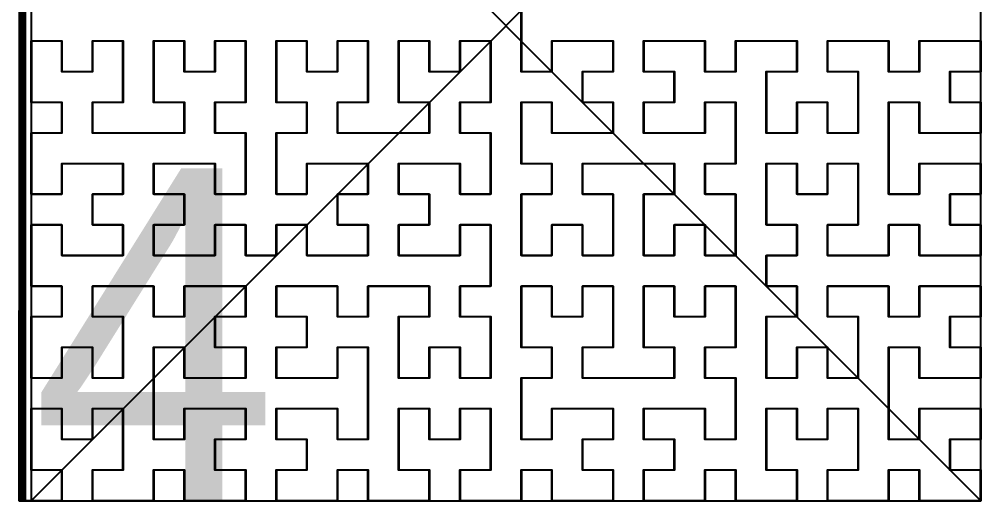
# Model space of a CAD drawing. Header units: metres. Extents: x -8200 to 8000, y -8000 to 8216.
# Drawn here: x -8200 to 8000, y -8000 to 108 of the extents above; entities that cross this region are included whole.
import ezdxf

# ---------------------------------------------------------------- set-up
doc = ezdxf.new("R2010")
doc.units = ezdxf.units.M
for name, color, linetype in [('ABSORBER_AREA', 150, 'Continuous'), ('CENTER', 120, 'Continuous'), ('INDEX', 254, 'Continuous'), ('PIXEL', 255, 'Continuous'), ('PIXEL_AREA', 140, 'Continuous')]:
    doc.layers.add(name, color=color, linetype=linetype)

msp = doc.modelspace()

# ---------------------------------------------------------------- linework, layer by layer
at = {"layer": 'ABSORBER_AREA'}
msp.add_lwpolyline([(-8000, -8000), (8000, -8000), (8000, 8000), (-8000, 8000), (-8000, -8000)], close=True, dxfattribs=at)
at = {"layer": 'CENTER'}
for points in [[(-8000, -8000), (8000, 8000)], [(-8000, 8000), (8000, -8000)]]:
    msp.add_lwpolyline(points, close=True, dxfattribs=at)
at = {"layer": 'PIXEL'}
for points in [[(260, 256), (260, -256), (260, -260), (260, -772), (772, -772), (772, -260), (772, -256), (776, -256), (1288, -256), (1292, -256), (1804, -256), (1808, -256), (1808, -260), (1808, -772), (1808, -776), (1804, -776), (1292, -776), (1292, -1288), (1804, -1288), (1808, -1288), (1808, -1292), (1808, -1804), (1808, -1808), (1804, -1808), (1292, -1808), (1288, -1808), (776, -1808), (772, -1808), (772, -1804), (772, -1292), (260, -1292), (260, -1804), (260, -1808), (260, -2320), (772, -2320), (776, -2320), (776, -2324), (776, -2836), (776, -2840), (772, -2840), (260, -2840), (260, -3352), (260, -3356), (260, -3868), (772, -3868), (772, -3356), (772, -3352), (776, -3352), (1288, -3352), (1292, -3352), (1292, -3356), (1292, -3868), (1804, -3868), (1804, -3356), (1804, -3352), (1804, -2840), (1292, -2840), (1288, -2840), (1288, -2836), (1288, -2324), (1288, -2320), (1292, -2320), (1804, -2320), (1808, -2320), (2320, -2320), (2324, -2320), (2836, -2320), (2840, -2320), (2840, -2324), (2840, -2836), (2840, -2840), (2836, -2840), (2324, -2840), (2324, -3352), (2324, -3356), (2324, -3868), (2836, -3868), (2836, -3356), (2836, -3352), (2840, -3352), (3352, -3352), (3356, -3352), (3356, -3356), (3356, -3868), (3868, -3868), (3868, -3356), (3868, -3352), (3868, -2840), (3356, -2840), (3352, -2840), (3352, -2836), (3352, -2324), (3352, -2320), (3356, -2320), (3868, -2320), (3868, -1808), (3868, -1804), (3868, -1292), (3356, -1292), (3356, -1804), (3356, -1808), (3352, -1808), (2840, -1808), (2836, -1808), (2324, -1808), (2320, -1808), (2320, -1804), (2320, -1292), (2320, -1288), (2324, -1288), (2836, -1288), (2836, -776), (2324, -776), (2320, -776), (2320, -772), (2320, -260), (2320, -256), (2324, -256), (2836, -256), (2840, -256), (3352, -256), (3356, -256), (3356, -260), (3356, -772), (3868, -772), (3868, -260), (3868, -256), (3872, -256), (4384, -256), (4388, -256), (4900, -256), (4904, -256), (4904, -260), (4904, -772), (4904, -776), (4900, -776), (4388, -776), (4388, -1288), (4388, -1292), (4388, -1804), (4900, -1804), (4900, -1292), (4900, -1288), (4904, -1288), (5416, -1288), (5420, -1288), (5420, -1292), (5420, -1804), (5932, -1804), (5932, -1292), (5932, -1288), (5932, -776), (5420, -776), (5416, -776), (5416, -772), (5416, -260), (5416, -256), (5420, -256), (5932, -256), (5936, -256), (6448, -256), (6452, -256), (6452, -260), (6452, -772), (6964, -772), (6964, -260), (6964, -256), (6968, -256), (7480, -256), (7484, -256), (7996, -256), (8000, -256), (8000, -260), (8000, -772), (8000, -776), (7996, -776), (7484, -776), (7484, -1288), (7996, -1288), (8000, -1288), (8000, -1292), (8000, -1804), (8000, -1808), (7996, -1808), (7484, -1808), (7480, -1808), (6968, -1808), (6964, -1808), (6964, -1804), (6964, -1292), (6452, -1292), (6452, -1804), (6452, -1808), (6452, -2320), (6452, -2324), (6452, -2836), (6964, -2836), (6964, -2324), (6964, -2320), (6968, -2320), (7480, -2320), (7484, -2320), (7996, -2320), (8000, -2320), (8000, -2324), (8000, -2836), (8000, -2840), (7996, -2840), (7484, -2840), (7484, -3352), (7996, -3352), (8000, -3352), (8000, -3356), (8000, -3868), (8000, -3872), (7996, -3872), (7484, -3872), (7480, -3872), (6968, -3872), (6964, -3872), (6964, -3868), (6964, -3356), (6452, -3356), (6452, -3868), (6452, -3872), (6448, -3872), (5936, -3872), (5932, -3872), (5420, -3872), (5416, -3872), (5416, -3868), (5416, -3356), (5416, -3352), (5420, -3352), (5932, -3352), (5932, -2840), (5932, -2836), (5932, -2324), (5420, -2324), (5420, -2836), (5420, -2840), (5416, -2840), (4904, -2840), (4900, -2840), (4900, -2836), (4900, -2324), (4388, -2324), (4388, -2836), (4388, -2840), (4388, -3352), (4900, -3352), (4904, -3352), (4904, -3356), (4904, -3868), (4904, -3872), (4900, -3872), (4388, -3872), (4388, -4384), (4900, -4384), (4904, -4384), (4904, -4388), (4904, -4900), (4904, -4904), (4900, -4904), (4388, -4904), (4388, -5416), (4388, -5420), (4388, -5932), (4900, -5932), (4900, -5420), (4900, -5416), (4904, -5416), (5416, -5416), (5420, -5416), (5420, -5420), (5420, -5932), (5932, -5932), (5932, -5420), (5932, -5416), (5932, -4904), (5420, -4904), (5416, -4904), (5416, -4900), (5416, -4388), (5416, -4384), (5420, -4384), (5932, -4384), (5936, -4384), (6448, -4384), (6452, -4384), (6452, -4388), (6452, -4900), (6964, -4900), (6964, -4388), (6964, -4384), (6968, -4384), (7480, -4384), (7484, -4384), (7996, -4384), (8000, -4384), (8000, -4388), (8000, -4900), (8000, -4904), (7996, -4904), (7484, -4904), (7484, -5416), (7996, -5416), (8000, -5416), (8000, -5420), (8000, -5932), (8000, -5936), (7996, -5936), (7484, -5936), (7480, -5936), (6968, -5936), (6964, -5936), (6964, -5932), (6964, -5420), (6452, -5420), (6452, -5932), (6452, -5936), (6452, -6448), (6452, -6452), (6452, -6964), (6964, -6964), (6964, -6452), (6964, -6448), (6968, -6448), (7480, -6448), (7484, -6448), (7996, -6448), (8000, -6448), (8000, -6452), (8000, -6964), (8000, -6968), (7996, -6968), (7484, -6968), (7484, -7480), (7996, -7480), (8000, -7480), (8000, -7484), (8000, -7996), (8000, -8000), (7996, -8000), (7484, -8000), (7480, -8000), (6968, -8000), (6964, -8000), (6964, -7996), (6964, -7484), (6452, -7484), (6452, -7996), (6452, -8000), (6448, -8000), (5936, -8000), (5932, -8000), (5420, -8000), (5416, -8000), (5416, -7996), (5416, -7484), (5416, -7480), (5420, -7480), (5932, -7480), (5932, -6968), (5932, -6964), (5932, -6452), (5420, -6452), (5420, -6964), (5420, -6968), (5416, -6968), (4904, -6968), (4900, -6968), (4900, -6964), (4900, -6452), (4388, -6452), (4388, -6964), (4388, -6968), (4388, -7480), (4900, -7480), (4904, -7480), (4904, -7484), (4904, -7996), (4904, -8000), (4900, -8000), (4388, -8000), (4384, -8000), (3872, -8000), (3868, -8000), (3868, -7996), (3868, -7484), (3356, -7484), (3356, -7996), (3356, -8000), (3352, -8000), (2840, -8000), (2836, -8000), (2324, -8000), (2320, -8000), (2320, -7996), (2320, -7484), (2320, -7480), (2324, -7480), (2836, -7480), (2836, -6968), (2324, -6968), (2320, -6968), (2320, -6964), (2320, -6452), (2320, -6448), (2324, -6448), (2836, -6448), (2840, -6448), (3352, -6448), (3356, -6448), (3356, -6452), (3356, -6964), (3868, -6964), (3868, -6452), (3868, -6448), (3868, -5936), (3356, -5936), (3352, -5936), (3352, -5932), (3352, -5420), (3352, -5416), (3356, -5416), (3868, -5416), (3868, -4904), (3868, -4900), (3868, -4388), (3356, -4388), (3356, -4900), (3356, -4904), (3352, -4904), (2840, -4904), (2836, -4904), (2836, -4900), (2836, -4388), (2324, -4388), (2324, -4900), (2324, -4904), (2324, -5416), (2836, -5416), (2840, -5416), (2840, -5420), (2840, -5932), (2840, -5936), (2836, -5936), (2324, -5936), (2320, -5936), (1808, -5936), (1804, -5936), (1292, -5936), (1288, -5936), (1288, -5932), (1288, -5420), (1288, -5416), (1292, -5416), (1804, -5416), (1804, -4904), (1804, -4900), (1804, -4388), (1292, -4388), (1292, -4900), (1292, -4904), (1288, -4904), (776, -4904), (772, -4904), (772, -4900), (772, -4388), (260, -4388), (260, -4900), (260, -4904), (260, -5416), (772, -5416), (776, -5416), (776, -5420), (776, -5932), (776, -5936), (772, -5936), (260, -5936), (260, -6448), (260, -6452), (260, -6964), (772, -6964), (772, -6452), (772, -6448), (776, -6448), (1288, -6448), (1292, -6448), (1804, -6448), (1808, -6448), (1808, -6452), (1808, -6964), (1808, -6968), (1804, -6968), (1292, -6968), (1292, -7480), (1804, -7480), (1808, -7480), (1808, -7484), (1808, -7996), (1808, -8000), (1804, -8000), (1292, -8000), (1288, -8000), (776, -8000), (772, -8000), (772, -7996), (772, -7484), (260, -7484), (260, -7996), (260, -8000), (256, -8000), (-256, -8000), (-260, -8000), (-772, -8000), (-776, -8000), (-776, -7996), (-776, -7484), (-776, -7480), (-772, -7480), (-260, -7480), (-260, -6968), (-260, -6964), (-260, -6452), (-772, -6452), (-772, -6964), (-772, -6968), (-776, -6968), (-1288, -6968), (-1292, -6968), (-1292, -6964), (-1292, -6452), (-1804, -6452), (-1804, -6964), (-1804, -6968), (-1804, -7480), (-1292, -7480), (-1288, -7480), (-1288, -7484), (-1288, -7996), (-1288, -8000), (-1292, -8000), (-1804, -8000), (-1808, -8000), (-2320, -8000), (-2324, -8000), (-2324, -7996), (-2324, -7484), (-2836, -7484), (-2836, -7996), (-2836, -8000), (-2840, -8000), (-3352, -8000), (-3356, -8000), (-3868, -8000), (-3872, -8000), (-3872, -7996), (-3872, -7484), (-3872, -7480), (-3868, -7480), (-3356, -7480), (-3356, -6968), (-3868, -6968), (-3872, -6968), (-3872, -6964), (-3872, -6452), (-3872, -6448), (-3868, -6448), (-3356, -6448), (-3352, -6448), (-2840, -6448), (-2836, -6448), (-2836, -6452), (-2836, -6964), (-2324, -6964), (-2324, -6452), (-2324, -6448), (-2324, -5936), (-2324, -5932), (-2324, -5420), (-2836, -5420), (-2836, -5932), (-2836, -5936), (-2840, -5936), (-3352, -5936), (-3356, -5936), (-3868, -5936), (-3872, -5936), (-3872, -5932), (-3872, -5420), (-3872, -5416), (-3868, -5416), (-3356, -5416), (-3356, -4904), (-3868, -4904), (-3872, -4904), (-3872, -4900), (-3872, -4388), (-3872, -4384), (-3868, -4384), (-3356, -4384), (-3352, -4384), (-2840, -4384), (-2836, -4384), (-2836, -4388), (-2836, -4900), (-2324, -4900), (-2324, -4388), (-2324, -4384), (-2320, -4384), (-1808, -4384), (-1804, -4384), (-1292, -4384), (-1288, -4384), (-1288, -4388), (-1288, -4900), (-1288, -4904), (-1292, -4904), (-1804, -4904), (-1804, -5416), (-1804, -5420), (-1804, -5932), (-1292, -5932), (-1292, -5420), (-1292, -5416), (-1288, -5416), (-776, -5416), (-772, -5416), (-772, -5420), (-772, -5932), (-260, -5932), (-260, -5420), (-260, -5416), (-260, -4904), (-772, -4904), (-776, -4904), (-776, -4900), (-776, -4388), (-776, -4384), (-772, -4384), (-260, -4384), (-260, -3872), (-260, -3868), (-260, -3356), (-772, -3356), (-772, -3868), (-772, -3872), (-776, -3872), (-1288, -3872), (-1292, -3872), (-1804, -3872), (-1808, -3872), (-1808, -3868), (-1808, -3356), (-1808, -3352), (-1804, -3352), (-1292, -3352), (-1292, -2840), (-1804, -2840), (-1808, -2840), (-1808, -2836), (-1808, -2324), (-1808, -2320), (-1804, -2320), (-1292, -2320), (-1288, -2320), (-776, -2320), (-772, -2320), (-772, -2324), (-772, -2836), (-260, -2836), (-260, -2324), (-260, -2320), (-260, -1808), (-772, -1808), (-776, -1808), (-776, -1804), (-776, -1292), (-776, -1288), (-772, -1288), (-260, -1288), (-260, -776), (-260, -772), (-260, -260), (-772, -260), (-772, -772), (-772, -776), (-776, -776), (-1288, -776), (-1292, -776), (-1292, -772), (-1292, -260), (-1804, -260), (-1804, -772), (-1804, -776), (-1804, -1288), (-1292, -1288), (-1288, -1288), (-1288, -1292), (-1288, -1804), (-1288, -1808), (-1292, -1808), (-1804, -1808), (-1808, -1808), (-2320, -1808), (-2324, -1808), (-2836, -1808), (-2840, -1808), (-2840, -1804), (-2840, -1292), (-2840, -1288), (-2836, -1288), (-2324, -1288), (-2324, -776), (-2324, -772), (-2324, -260), (-2836, -260), (-2836, -772), (-2836, -776), (-2840, -776), (-3352, -776), (-3356, -776), (-3356, -772), (-3356, -260), (-3868, -260), (-3868, -772), (-3868, -776), (-3868, -1288), (-3356, -1288), (-3352, -1288), (-3352, -1292), (-3352, -1804), (-3352, -1808), (-3356, -1808), (-3868, -1808), (-3868, -2320), (-3868, -2324), (-3868, -2836), (-3356, -2836), (-3356, -2324), (-3356, -2320), (-3352, -2320), (-2840, -2320), (-2836, -2320), (-2324, -2320), (-2320, -2320), (-2320, -2324), (-2320, -2836), (-2320, -2840), (-2324, -2840), (-2836, -2840), (-2836, -3352), (-2324, -3352), (-2320, -3352), (-2320, -3356), (-2320, -3868), (-2320, -3872), (-2324, -3872), (-2836, -3872), (-2840, -3872), (-3352, -3872), (-3356, -3872), (-3356, -3868), (-3356, -3356), (-3868, -3356), (-3868, -3868), (-3868, -3872), (-3872, -3872), (-4384, -3872), (-4388, -3872), (-4388, -3868), (-4388, -3356), (-4900, -3356), (-4900, -3868), (-4900, -3872), (-4904, -3872), (-5416, -3872), (-5420, -3872), (-5932, -3872), (-5936, -3872), (-5936, -3868), (-5936, -3356), (-5936, -3352), (-5932, -3352), (-5420, -3352), (-5420, -2840), (-5932, -2840), (-5936, -2840), (-5936, -2836), (-5936, -2324), (-5936, -2320), (-5932, -2320), (-5420, -2320), (-5416, -2320), (-4904, -2320), (-4900, -2320), (-4900, -2324), (-4900, -2836), (-4388, -2836), (-4388, -2324), (-4388, -2320), (-4388, -1808), (-4900, -1808), (-4904, -1808), (-4904, -1804), (-4904, -1292), (-4904, -1288), (-4900, -1288), (-4388, -1288), (-4388, -776), (-4388, -772), (-4388, -260), (-4900, -260), (-4900, -772), (-4900, -776), (-4904, -776), (-5416, -776), (-5420, -776), (-5420, -772), (-5420, -260), (-5932, -260), (-5932, -772), (-5932, -776), (-5932, -1288), (-5420, -1288), (-5416, -1288), (-5416, -1292), (-5416, -1804), (-5416, -1808), (-5420, -1808), (-5932, -1808), (-5936, -1808), (-6448, -1808), (-6452, -1808), (-6964, -1808), (-6968, -1808), (-6968, -1804), (-6968, -1292), (-6968, -1288), (-6964, -1288), (-6452, -1288), (-6452, -776), (-6452, -772), (-6452, -260), (-6964, -260), (-6964, -772), (-6964, -776), (-6968, -776), (-7480, -776), (-7484, -776), (-7484, -772), (-7484, -260), (-7996, -260), (-7996, -772), (-7996, -776), (-7996, -1288), (-7484, -1288), (-7480, -1288), (-7480, -1292), (-7480, -1804), (-7480, -1808), (-7484, -1808), (-7996, -1808), (-7996, -2320), (-7996, -2324), (-7996, -2836), (-7484, -2836), (-7484, -2324), (-7484, -2320), (-7480, -2320), (-6968, -2320), (-6964, -2320), (-6452, -2320), (-6448, -2320), (-6448, -2324), (-6448, -2836), (-6448, -2840), (-6452, -2840), (-6964, -2840), (-6964, -3352), (-6452, -3352), (-6448, -3352), (-6448, -3356), (-6448, -3868), (-6448, -3872), (-6452, -3872), (-6964, -3872), (-6968, -3872), (-7480, -3872), (-7484, -3872), (-7484, -3868), (-7484, -3356), (-7996, -3356), (-7996, -3868), (-7996, -3872), (-7996, -4384), (-7484, -4384), (-7480, -4384), (-7480, -4388), (-7480, -4900), (-7480, -4904), (-7484, -4904), (-7996, -4904), (-7996, -5416), (-7996, -5420), (-7996, -5932), (-7484, -5932), (-7484, -5420), (-7484, -5416), (-7480, -5416), (-6968, -5416), (-6964, -5416), (-6964, -5420), (-6964, -5932), (-6452, -5932), (-6452, -5420), (-6452, -5416), (-6452, -4904), (-6964, -4904), (-6968, -4904), (-6968, -4900), (-6968, -4388), (-6968, -4384), (-6964, -4384), (-6452, -4384), (-6448, -4384), (-5936, -4384), (-5932, -4384), (-5932, -4388), (-5932, -4900), (-5420, -4900), (-5420, -4388), (-5420, -4384), (-5416, -4384), (-4904, -4384), (-4900, -4384), (-4388, -4384), (-4384, -4384), (-4384, -4388), (-4384, -4900), (-4384, -4904), (-4388, -4904), (-4900, -4904), (-4900, -5416), (-4388, -5416), (-4384, -5416), (-4384, -5420), (-4384, -5932), (-4384, -5936), (-4388, -5936), (-4900, -5936), (-4904, -5936), (-5416, -5936), (-5420, -5936), (-5420, -5932), (-5420, -5420), (-5932, -5420), (-5932, -5932), (-5932, -5936), (-5932, -6448), (-5932, -6452), (-5932, -6964), (-5420, -6964), (-5420, -6452), (-5420, -6448), (-5416, -6448), (-4904, -6448), (-4900, -6448), (-4388, -6448), (-4384, -6448), (-4384, -6452), (-4384, -6964), (-4384, -6968), (-4388, -6968), (-4900, -6968), (-4900, -7480), (-4388, -7480), (-4384, -7480), (-4384, -7484), (-4384, -7996), (-4384, -8000), (-4388, -8000), (-4900, -8000), (-4904, -8000), (-5416, -8000), (-5420, -8000), (-5420, -7996), (-5420, -7484), (-5932, -7484), (-5932, -7996), (-5932, -8000), (-5936, -8000), (-6448, -8000), (-6452, -8000), (-6964, -8000), (-6968, -8000), (-6968, -7996), (-6968, -7484), (-6968, -7480), (-6964, -7480), (-6452, -7480), (-6452, -6968), (-6452, -6964), (-6452, -6452), (-6964, -6452), (-6964, -6964), (-6964, -6968), (-6968, -6968), (-7480, -6968), (-7484, -6968), (-7484, -6964), (-7484, -6452), (-7996, -6452), (-7996, -6964), (-7996, -6968), (-7996, -7480), (-7484, -7480), (-7480, -7480), (-7480, -7484), (-7480, -7996), (-7480, -8000), (-7484, -8000), (-7996, -8000), (-8000, -8000), (-8002, -8000), (-8100, -8000), (-8200, -8000), (-8200, -7996), (-8200, -4798), (-8196, -4798), (-8196, -7996), (-8184, -7996), (-8184, 7992)], [(-8188, 7996), (-8188, -7992), (-8192, -7992), (-8192, 7996)], [(-8180, 7992), (-8180, -7996), (-8168, -7996), (-8168, 7992)], [(-8172, 7996), (-8172, -7992), (-8176, -7992), (-8176, 7996)], [(-8164, 7992), (-8164, -7996), (-8152, -7996), (-8152, 7992)], [(-8156, 7996), (-8156, -7992), (-8160, -7992), (-8160, 7996)], [(-8148, 7992), (-8148, -7996), (-8136, -7996), (-8136, 7992)], [(-8140, 7996), (-8140, -7992), (-8144, -7992), (-8144, 7996)], [(-8132, 7992), (-8132, -7996), (-8120, -7996), (-8120, 7992)], [(-8124, 7996), (-8124, -7992), (-8128, -7992), (-8128, 7996)], [(-8116, 7992), (-8116, -7996), (-8104, -7996), (-8104, 7992)], [(-8108, 7996), (-8108, -7992), (-8112, -7992), (-8112, 7996)], [(-8100, 7992), (-8100, -7996), (-8002, -7996), (-8000, -7996), (-7996, -7996), (-7484, -7996), (-7484, -7484), (-7996, -7484), (-8000, -7484), (-8000, -7480), (-8000, -6968), (-8000, -6964), (-8000, -6964), (-8000, -6452), (-8000, -6448), (-7996, -6448), (-7484, -6448), (-7480, -6448), (-7480, -6452), (-7480, -6964), (-6968, -6964), (-6968, -6452), (-6968, -6448), (-6964, -6448), (-6452, -6448), (-6448, -6448), (-6448, -6452), (-6448, -6964), (-6448, -6968), (-6448, -7480), (-6448, -7484), (-6452, -7484), (-6964, -7484), (-6964, -7996), (-6452, -7996), (-6448, -7996), (-5936, -7996), (-5936, -7484), (-5936, -7480), (-5932, -7480), (-5420, -7480), (-5416, -7480), (-5416, -7484), (-5416, -7996), (-4904, -7996), (-4900, -7996), (-4388, -7996), (-4388, -7484), (-4900, -7484), (-4904, -7484), (-4904, -7480), (-4904, -6968), (-4904, -6964), (-4900, -6964), (-4388, -6964), (-4388, -6452), (-4900, -6452), (-4904, -6452), (-5416, -6452), (-5416, -6964), (-5416, -6968), (-5420, -6968), (-5932, -6968), (-5936, -6968), (-5936, -6964), (-5936, -6452), (-5936, -6448), (-5936, -5936), (-5936, -5932), (-5936, -5420), (-5936, -5416), (-5932, -5416), (-5420, -5416), (-5416, -5416), (-5416, -5420), (-5416, -5932), (-4904, -5932), (-4900, -5932), (-4388, -5932), (-4388, -5420), (-4900, -5420), (-4904, -5420), (-4904, -5416), (-4904, -4904), (-4904, -4900), (-4900, -4900), (-4388, -4900), (-4388, -4388), (-4900, -4388), (-4904, -4388), (-5416, -4388), (-5416, -4900), (-5416, -4904), (-5420, -4904), (-5932, -4904), (-5936, -4904), (-5936, -4900), (-5936, -4388), (-6448, -4388), (-6452, -4388), (-6964, -4388), (-6964, -4900), (-6452, -4900), (-6448, -4900), (-6448, -4904), (-6448, -5416), (-6448, -5420), (-6448, -5932), (-6448, -5936), (-6452, -5936), (-6964, -5936), (-6968, -5936), (-6968, -5932), (-6968, -5420), (-7480, -5420), (-7480, -5932), (-7480, -5936), (-7484, -5936), (-7996, -5936), (-8000, -5936), (-8000, -5932), (-8000, -5420), (-8000, -5416), (-8000, -4904), (-8000, -4900), (-7996, -4900), (-7484, -4900), (-7484, -4388), (-7996, -4388), (-8000, -4388), (-8000, -4384), (-8000, -3872), (-8000, -3868), (-8000, -3356), (-8000, -3352), (-7996, -3352), (-7484, -3352), (-7480, -3352), (-7480, -3356), (-7480, -3868), (-6968, -3868), (-6964, -3868), (-6452, -3868), (-6452, -3356), (-6964, -3356), (-6968, -3356), (-6968, -3352), (-6968, -2840), (-6968, -2836), (-6964, -2836), (-6452, -2836), (-6452, -2324), (-6964, -2324), (-6968, -2324), (-7480, -2324), (-7480, -2836), (-7480, -2840), (-7484, -2840), (-7996, -2840), (-8000, -2840), (-8000, -2836), (-8000, -2324), (-8000, -2320), (-8000, -1808), (-8000, -1804), (-7996, -1804), (-7484, -1804), (-7484, -1292), (-7996, -1292), (-8000, -1292), (-8000, -1288), (-8000, -776), (-8000, -772), (-8000, -260), (-8000, -256), (-7996, -256), (-7484, -256), (-7480, -256), (-7480, -260), (-7480, -772), (-6968, -772), (-6968, -260), (-6968, -256), (-6964, -256), (-6452, -256), (-6448, -256), (-6448, -260), (-6448, -772), (-6448, -776), (-6448, -1288), (-6448, -1292), (-6452, -1292), (-6964, -1292), (-6964, -1804), (-6452, -1804), (-6448, -1804), (-5936, -1804), (-5932, -1804), (-5420, -1804), (-5420, -1292), (-5932, -1292), (-5936, -1292), (-5936, -1288), (-5936, -776), (-5936, -772), (-5936, -260), (-5936, -256), (-5932, -256), (-5420, -256), (-5416, -256), (-5416, -260), (-5416, -772), (-4904, -772), (-4904, -260), (-4904, -256), (-4900, -256), (-4388, -256), (-4384, -256), (-4384, -260), (-4384, -772), (-4384, -776), (-4384, -1288), (-4384, -1292), (-4388, -1292), (-4900, -1292), (-4900, -1804), (-4388, -1804), (-4384, -1804), (-4384, -1808), (-4384, -2320), (-4384, -2324), (-4384, -2836), (-4384, -2840), (-4388, -2840), (-4900, -2840), (-4904, -2840), (-4904, -2836), (-4904, -2324), (-5416, -2324), (-5420, -2324), (-5932, -2324), (-5932, -2836), (-5420, -2836), (-5416, -2836), (-5416, -2840), (-5416, -3352), (-5416, -3356), (-5420, -3356), (-5932, -3356), (-5932, -3868), (-5420, -3868), (-5416, -3868), (-4904, -3868), (-4904, -3356), (-4904, -3352), (-4900, -3352), (-4388, -3352), (-4384, -3352), (-4384, -3356), (-4384, -3868), (-3872, -3868), (-3872, -3356), (-3872, -3352), (-3868, -3352), (-3356, -3352), (-3352, -3352), (-3352, -3356), (-3352, -3868), (-2840, -3868), (-2836, -3868), (-2324, -3868), (-2324, -3356), (-2836, -3356), (-2840, -3356), (-2840, -3352), (-2840, -2840), (-2840, -2836), (-2836, -2836), (-2324, -2836), (-2324, -2324), (-2836, -2324), (-2840, -2324), (-3352, -2324), (-3352, -2836), (-3352, -2840), (-3356, -2840), (-3868, -2840), (-3872, -2840), (-3872, -2836), (-3872, -2324), (-3872, -2320), (-3872, -1808), (-3872, -1804), (-3868, -1804), (-3356, -1804), (-3356, -1292), (-3868, -1292), (-3872, -1292), (-3872, -1288), (-3872, -776), (-3872, -772), (-3872, -260), (-3872, -256), (-3868, -256), (-3356, -256), (-3352, -256), (-3352, -260), (-3352, -772), (-2840, -772), (-2840, -260), (-2840, -256), (-2836, -256), (-2324, -256), (-2320, -256), (-2320, -260), (-2320, -772), (-2320, -776), (-2320, -1288), (-2320, -1292), (-2324, -1292), (-2836, -1292), (-2836, -1804), (-2324, -1804), (-2320, -1804), (-1808, -1804), (-1804, -1804), (-1292, -1804), (-1292, -1292), (-1804, -1292), (-1808, -1292), (-1808, -1288), (-1808, -776), (-1808, -772), (-1808, -260), (-1808, -256), (-1804, -256), (-1292, -256), (-1288, -256), (-1288, -260), (-1288, -772), (-776, -772), (-776, -260), (-776, -256), (-772, -256), (-260, -256), (-256, -256), (-256, -260), (-256, -772), (-256, -776), (-256, -1288), (-256, -1292), (-260, -1292), (-772, -1292), (-772, -1804), (-260, -1804), (-256, -1804), (-256, -1808), (-256, -2320), (-256, -2324), (-256, -2836), (-256, -2840), (-260, -2840), (-772, -2840), (-776, -2840), (-776, -2836), (-776, -2324), (-1288, -2324), (-1292, -2324), (-1804, -2324), (-1804, -2836), (-1292, -2836), (-1288, -2836), (-1288, -2840), (-1288, -3352), (-1288, -3356), (-1292, -3356), (-1804, -3356), (-1804, -3868), (-1292, -3868), (-1288, -3868), (-776, -3868), (-776, -3356), (-776, -3352), (-772, -3352), (-260, -3352), (-256, -3352), (-256, -3356), (-256, -3868), (-256, -3872), (-256, -4384), (-256, -4388), (-260, -4388), (-772, -4388), (-772, -4900), (-260, -4900), (-256, -4900), (-256, -4904), (-256, -5416), (-256, -5420), (-256, -5932), (-256, -5936), (-260, -5936), (-772, -5936), (-776, -5936), (-776, -5932), (-776, -5420), (-1288, -5420), (-1288, -5932), (-1288, -5936), (-1292, -5936), (-1804, -5936), (-1808, -5936), (-1808, -5932), (-1808, -5420), (-1808, -5416), (-1808, -4904), (-1808, -4900), (-1804, -4900), (-1292, -4900), (-1292, -4388), (-1804, -4388), (-1808, -4388), (-2320, -4388), (-2320, -4900), (-2320, -4904), (-2324, -4904), (-2836, -4904), (-2840, -4904), (-2840, -4900), (-2840, -4388), (-3352, -4388), (-3356, -4388), (-3868, -4388), (-3868, -4900), (-3356, -4900), (-3352, -4900), (-3352, -4904), (-3352, -5416), (-3352, -5420), (-3356, -5420), (-3868, -5420), (-3868, -5932), (-3356, -5932), (-3352, -5932), (-2840, -5932), (-2840, -5420), (-2840, -5416), (-2836, -5416), (-2324, -5416), (-2320, -5416), (-2320, -5420), (-2320, -5932), (-2320, -5936), (-2320, -6448), (-2320, -6452), (-2320, -6964), (-2320, -6968), (-2324, -6968), (-2836, -6968), (-2840, -6968), (-2840, -6964), (-2840, -6452), (-3352, -6452), (-3356, -6452), (-3868, -6452), (-3868, -6964), (-3356, -6964), (-3352, -6964), (-3352, -6968), (-3352, -7480), (-3352, -7484), (-3356, -7484), (-3868, -7484), (-3868, -7996), (-3356, -7996), (-3352, -7996), (-2840, -7996), (-2840, -7484), (-2840, -7480), (-2836, -7480), (-2324, -7480), (-2320, -7480), (-2320, -7484), (-2320, -7996), (-1808, -7996), (-1804, -7996), (-1292, -7996), (-1292, -7484), (-1804, -7484), (-1808, -7484), (-1808, -7480), (-1808, -6968), (-1808, -6964), (-1808, -6452), (-1808, -6448), (-1804, -6448), (-1292, -6448), (-1288, -6448), (-1288, -6452), (-1288, -6964), (-776, -6964), (-776, -6452), (-776, -6448), (-772, -6448), (-260, -6448), (-256, -6448), (-256, -6452), (-256, -6964), (-256, -6968), (-256, -7480), (-256, -7484), (-260, -7484), (-772, -7484), (-772, -7996), (-260, -7996), (-256, -7996), (256, -7996), (256, -7484), (256, -7480), (260, -7480), (772, -7480), (776, -7480), (776, -7484), (776, -7996), (1288, -7996), (1292, -7996), (1804, -7996), (1804, -7484), (1292, -7484), (1288, -7484), (1288, -7480), (1288, -6968), (1288, -6964), (1292, -6964), (1804, -6964), (1804, -6452), (1292, -6452), (1288, -6452), (776, -6452), (776, -6964), (776, -6968), (772, -6968), (260, -6968), (256, -6968), (256, -6964), (256, -6452), (256, -6448), (256, -5936), (256, -5932), (260, -5932), (772, -5932), (772, -5420), (260, -5420), (256, -5420), (256, -5416), (256, -4904), (256, -4900), (256, -4388), (256, -4384), (260, -4384), (772, -4384), (776, -4384), (776, -4388), (776, -4900), (1288, -4900), (1288, -4388), (1288, -4384), (1292, -4384), (1804, -4384), (1808, -4384), (1808, -4388), (1808, -4900), (1808, -4904), (1808, -5416), (1808, -5420), (1804, -5420), (1292, -5420), (1292, -5932), (1804, -5932), (1808, -5932), (2320, -5932), (2324, -5932), (2836, -5932), (2836, -5420), (2324, -5420), (2320, -5420), (2320, -5416), (2320, -4904), (2320, -4900), (2320, -4388), (2320, -4384), (2324, -4384), (2836, -4384), (2840, -4384), (2840, -4388), (2840, -4900), (3352, -4900), (3352, -4388), (3352, -4384), (3356, -4384), (3868, -4384), (3872, -4384), (3872, -4388), (3872, -4900), (3872, -4904), (3872, -5416), (3872, -5420), (3868, -5420), (3356, -5420), (3356, -5932), (3868, -5932), (3872, -5932), (3872, -5936), (3872, -6448), (3872, -6452), (3872, -6964), (3872, -6968), (3868, -6968), (3356, -6968), (3352, -6968), (3352, -6964), (3352, -6452), (2840, -6452), (2836, -6452), (2324, -6452), (2324, -6964), (2836, -6964), (2840, -6964), (2840, -6968), (2840, -7480), (2840, -7484), (2836, -7484), (2324, -7484), (2324, -7996), (2836, -7996), (2840, -7996), (3352, -7996), (3352, -7484), (3352, -7480), (3356, -7480), (3868, -7480), (3872, -7480), (3872, -7484), (3872, -7996), (4384, -7996), (4388, -7996), (4900, -7996), (4900, -7484), (4388, -7484), (4384, -7484), (4384, -7480), (4384, -6968), (4384, -6964), (4384, -6452), (4384, -6448), (4388, -6448), (4900, -6448), (4904, -6448), (4904, -6452), (4904, -6964), (5416, -6964), (5416, -6452), (5416, -6448), (5420, -6448), (5932, -6448), (5936, -6448), (5936, -6452), (5936, -6964), (5936, -6968), (5936, -7480), (5936, -7484), (5932, -7484), (5420, -7484), (5420, -7996), (5932, -7996), (5936, -7996), (6448, -7996), (6448, -7484), (6448, -7480), (6452, -7480), (6964, -7480), (6968, -7480), (6968, -7484), (6968, -7996), (7480, -7996), (7484, -7996), (7996, -7996), (7996, -7484), (7484, -7484), (7480, -7484), (7480, -7480), (7480, -6968), (7480, -6964), (7484, -6964), (7996, -6964), (7996, -6452), (7484, -6452), (7480, -6452), (6968, -6452), (6968, -6964), (6968, -6968), (6964, -6968), (6452, -6968), (6448, -6968), (6448, -6964), (6448, -6452), (6448, -6448), (6448, -5936), (6448, -5932), (6448, -5420), (6448, -5416), (6452, -5416), (6964, -5416), (6968, -5416), (6968, -5420), (6968, -5932), (7480, -5932), (7484, -5932), (7996, -5932), (7996, -5420), (7484, -5420), (7480, -5420), (7480, -5416), (7480, -4904), (7480, -4900), (7484, -4900), (7996, -4900), (7996, -4388), (7484, -4388), (7480, -4388), (6968, -4388), (6968, -4900), (6968, -4904), (6964, -4904), (6452, -4904), (6448, -4904), (6448, -4900), (6448, -4388), (5936, -4388), (5932, -4388), (5420, -4388), (5420, -4900), (5932, -4900), (5936, -4900), (5936, -4904), (5936, -5416), (5936, -5420), (5936, -5932), (5936, -5936), (5932, -5936), (5420, -5936), (5416, -5936), (5416, -5932), (5416, -5420), (4904, -5420), (4904, -5932), (4904, -5936), (4900, -5936), (4388, -5936), (4384, -5936), (4384, -5932), (4384, -5420), (4384, -5416), (4384, -4904), (4384, -4900), (4388, -4900), (4900, -4900), (4900, -4388), (4388, -4388), (4384, -4388), (4384, -4384), (4384, -3872), (4384, -3868), (4388, -3868), (4900, -3868), (4900, -3356), (4388, -3356), (4384, -3356), (4384, -3352), (4384, -2840), (4384, -2836), (4384, -2324), (4384, -2320), (4388, -2320), (4900, -2320), (4904, -2320), (4904, -2324), (4904, -2836), (5416, -2836), (5416, -2324), (5416, -2320), (5420, -2320), (5932, -2320), (5936, -2320), (5936, -2324), (5936, -2836), (5936, -2840), (5936, -3352), (5936, -3356), (5932, -3356), (5420, -3356), (5420, -3868), (5932, -3868), (5936, -3868), (6448, -3868), (6448, -3356), (6448, -3352), (6452, -3352), (6964, -3352), (6968, -3352), (6968, -3356), (6968, -3868), (7480, -3868), (7484, -3868), (7996, -3868), (7996, -3356), (7484, -3356), (7480, -3356), (7480, -3352), (7480, -2840), (7480, -2836), (7484, -2836), (7996, -2836), (7996, -2324), (7484, -2324), (7480, -2324), (6968, -2324), (6968, -2836), (6968, -2840), (6964, -2840), (6452, -2840), (6448, -2840), (6448, -2836), (6448, -2324), (6448, -2320), (6448, -1808), (6448, -1804), (6448, -1292), (6448, -1288), (6452, -1288), (6964, -1288), (6968, -1288), (6968, -1292), (6968, -1804), (7480, -1804), (7484, -1804), (7996, -1804), (7996, -1292), (7484, -1292), (7480, -1292), (7480, -1288), (7480, -776), (7480, -772), (7484, -772), (7996, -772), (7996, -260), (7484, -260), (7480, -260), (6968, -260), (6968, -772), (6968, -776), (6964, -776), (6452, -776), (6448, -776), (6448, -772), (6448, -260), (5936, -260), (5932, -260), (5420, -260), (5420, -772), (5932, -772), (5936, -772), (5936, -776), (5936, -1288), (5936, -1292), (5936, -1804), (5936, -1808), (5932, -1808), (5420, -1808), (5416, -1808), (5416, -1804), (5416, -1292), (4904, -1292), (4904, -1804), (4904, -1808), (4900, -1808), (4388, -1808), (4384, -1808), (4384, -1804), (4384, -1292), (4384, -1288), (4384, -776), (4384, -772), (4388, -772), (4900, -772), (4900, -260), (4388, -260), (4384, -260), (3872, -260), (3872, -772), (3872, -776), (3868, -776), (3356, -776), (3352, -776), (3352, -772), (3352, -260), (2840, -260), (2836, -260), (2324, -260), (2324, -772), (2836, -772), (2840, -772), (2840, -776), (2840, -1288), (2840, -1292), (2836, -1292), (2324, -1292), (2324, -1804), (2836, -1804), (2840, -1804), (3352, -1804), (3352, -1292), (3352, -1288), (3356, -1288), (3868, -1288), (3872, -1288), (3872, -1292), (3872, -1804), (3872, -1808), (3872, -2320), (3872, -2324), (3868, -2324), (3356, -2324), (3356, -2836), (3868, -2836), (3872, -2836), (3872, -2840), (3872, -3352), (3872, -3356), (3872, -3868), (3872, -3872), (3868, -3872), (3356, -3872), (3352, -3872), (3352, -3868), (3352, -3356), (2840, -3356), (2840, -3868), (2840, -3872), (2836, -3872), (2324, -3872), (2320, -3872), (2320, -3868), (2320, -3356), (2320, -3352), (2320, -2840), (2320, -2836), (2324, -2836), (2836, -2836), (2836, -2324), (2324, -2324), (2320, -2324), (1808, -2324), (1804, -2324), (1292, -2324), (1292, -2836), (1804, -2836), (1808, -2836), (1808, -2840), (1808, -3352), (1808, -3356), (1808, -3868), (1808, -3872), (1804, -3872), (1292, -3872), (1288, -3872), (1288, -3868), (1288, -3356), (776, -3356), (776, -3868), (776, -3872), (772, -3872), (260, -3872), (256, -3872), (256, -3868), (256, -3356), (256, -3352), (256, -2840), (256, -2836), (260, -2836), (772, -2836), (772, -2324), (260, -2324), (256, -2324), (256, -2320), (256, -1808), (256, -1804), (256, -1292), (256, -1288), (260, -1288), (772, -1288), (776, -1288), (776, -1292), (776, -1804), (1288, -1804), (1292, -1804), (1804, -1804), (1804, -1292), (1292, -1292), (1288, -1292), (1288, -1288), (1288, -776), (1288, -772), (1292, -772), (1804, -772), (1804, -260), (1292, -260), (1288, -260), (776, -260), (776, -772), (776, -776), (772, -776), (260, -776), (256, -776), (256, -772), (256, -260), (256, -256), (256, 256)]]:
    msp.add_lwpolyline(points, dxfattribs=at)
at = {"layer": 'PIXEL_AREA'}
msp.add_lwpolyline([(-8200, -8000), (8000, -8000), (8000, 8216), (-8200, 8216), (-8200, -8000)], close=True, dxfattribs=at)

# ---------------------------------------------------------------- texts
at = {"layer": 'INDEX'}
msp.add_text('4', height=5600, dxfattribs=at).set_placement((-8000, -8000))

doc.saveas('drawing.dxf')
